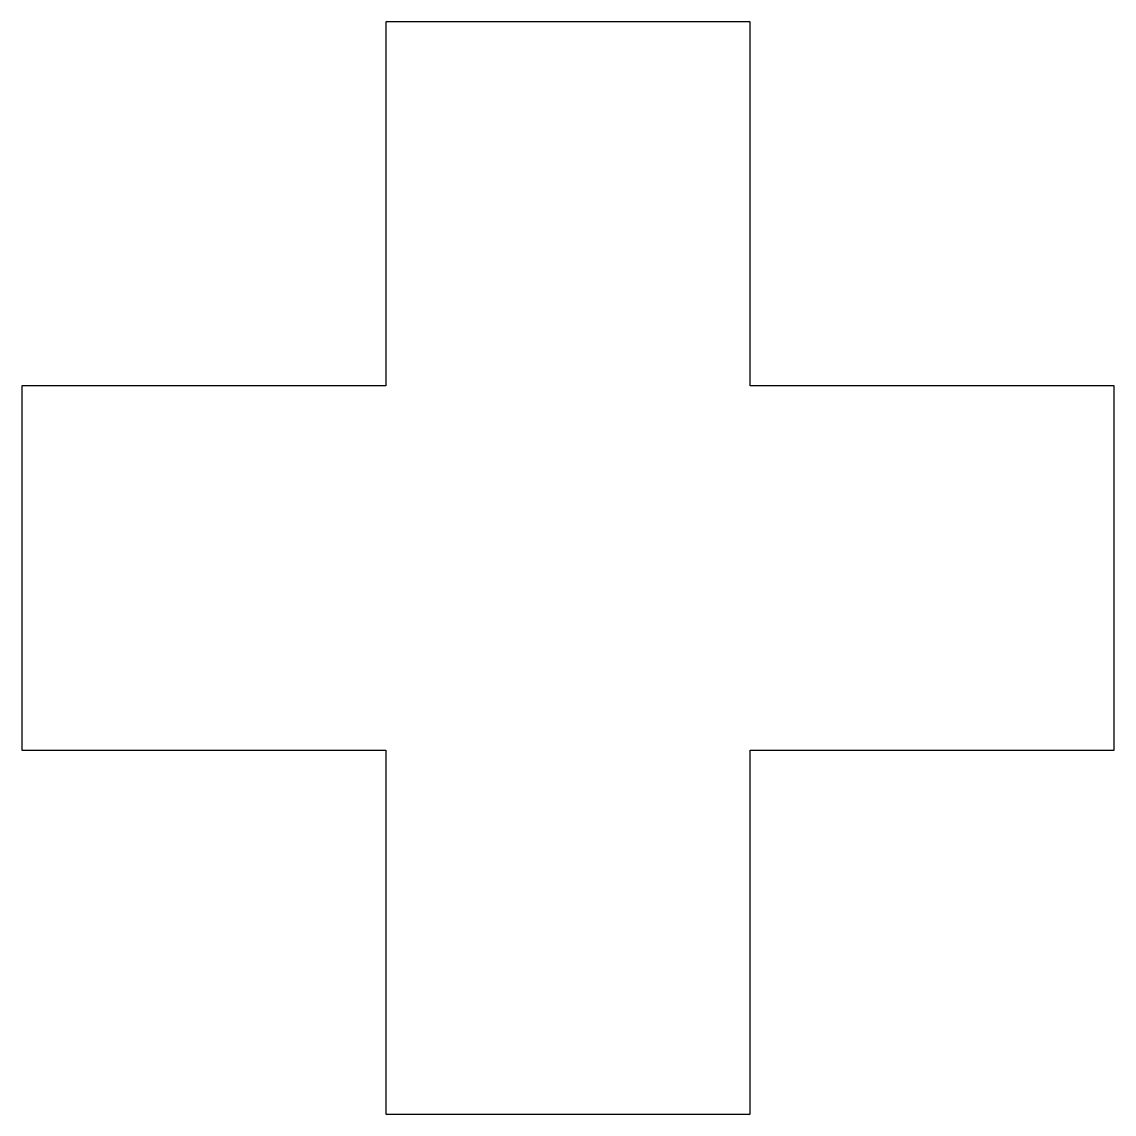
# Model space of a CAD drawing. Header units: millimetres. Extents: x 0 to 300, y 0 to 300.
import ezdxf

# ---------------------------------------------------------------- set-up
doc = ezdxf.new("R2010")
doc.units = ezdxf.units.MM
doc.layers.get('0').update_dxf_attribs({"linetype": 'CONTINUOUS'})

msp = doc.modelspace()

# ---------------------------------------------------------------- linework, layer by layer
msp.add_lwpolyline([(0, 100), (100, 100), (100, 0), (200, 0), (200, 100), (300, 100), (300, 200), (200, 200), (200, 300), (100, 300), (100, 200), (0, 200), (0, 100)])

doc.saveas('drawing.dxf')
